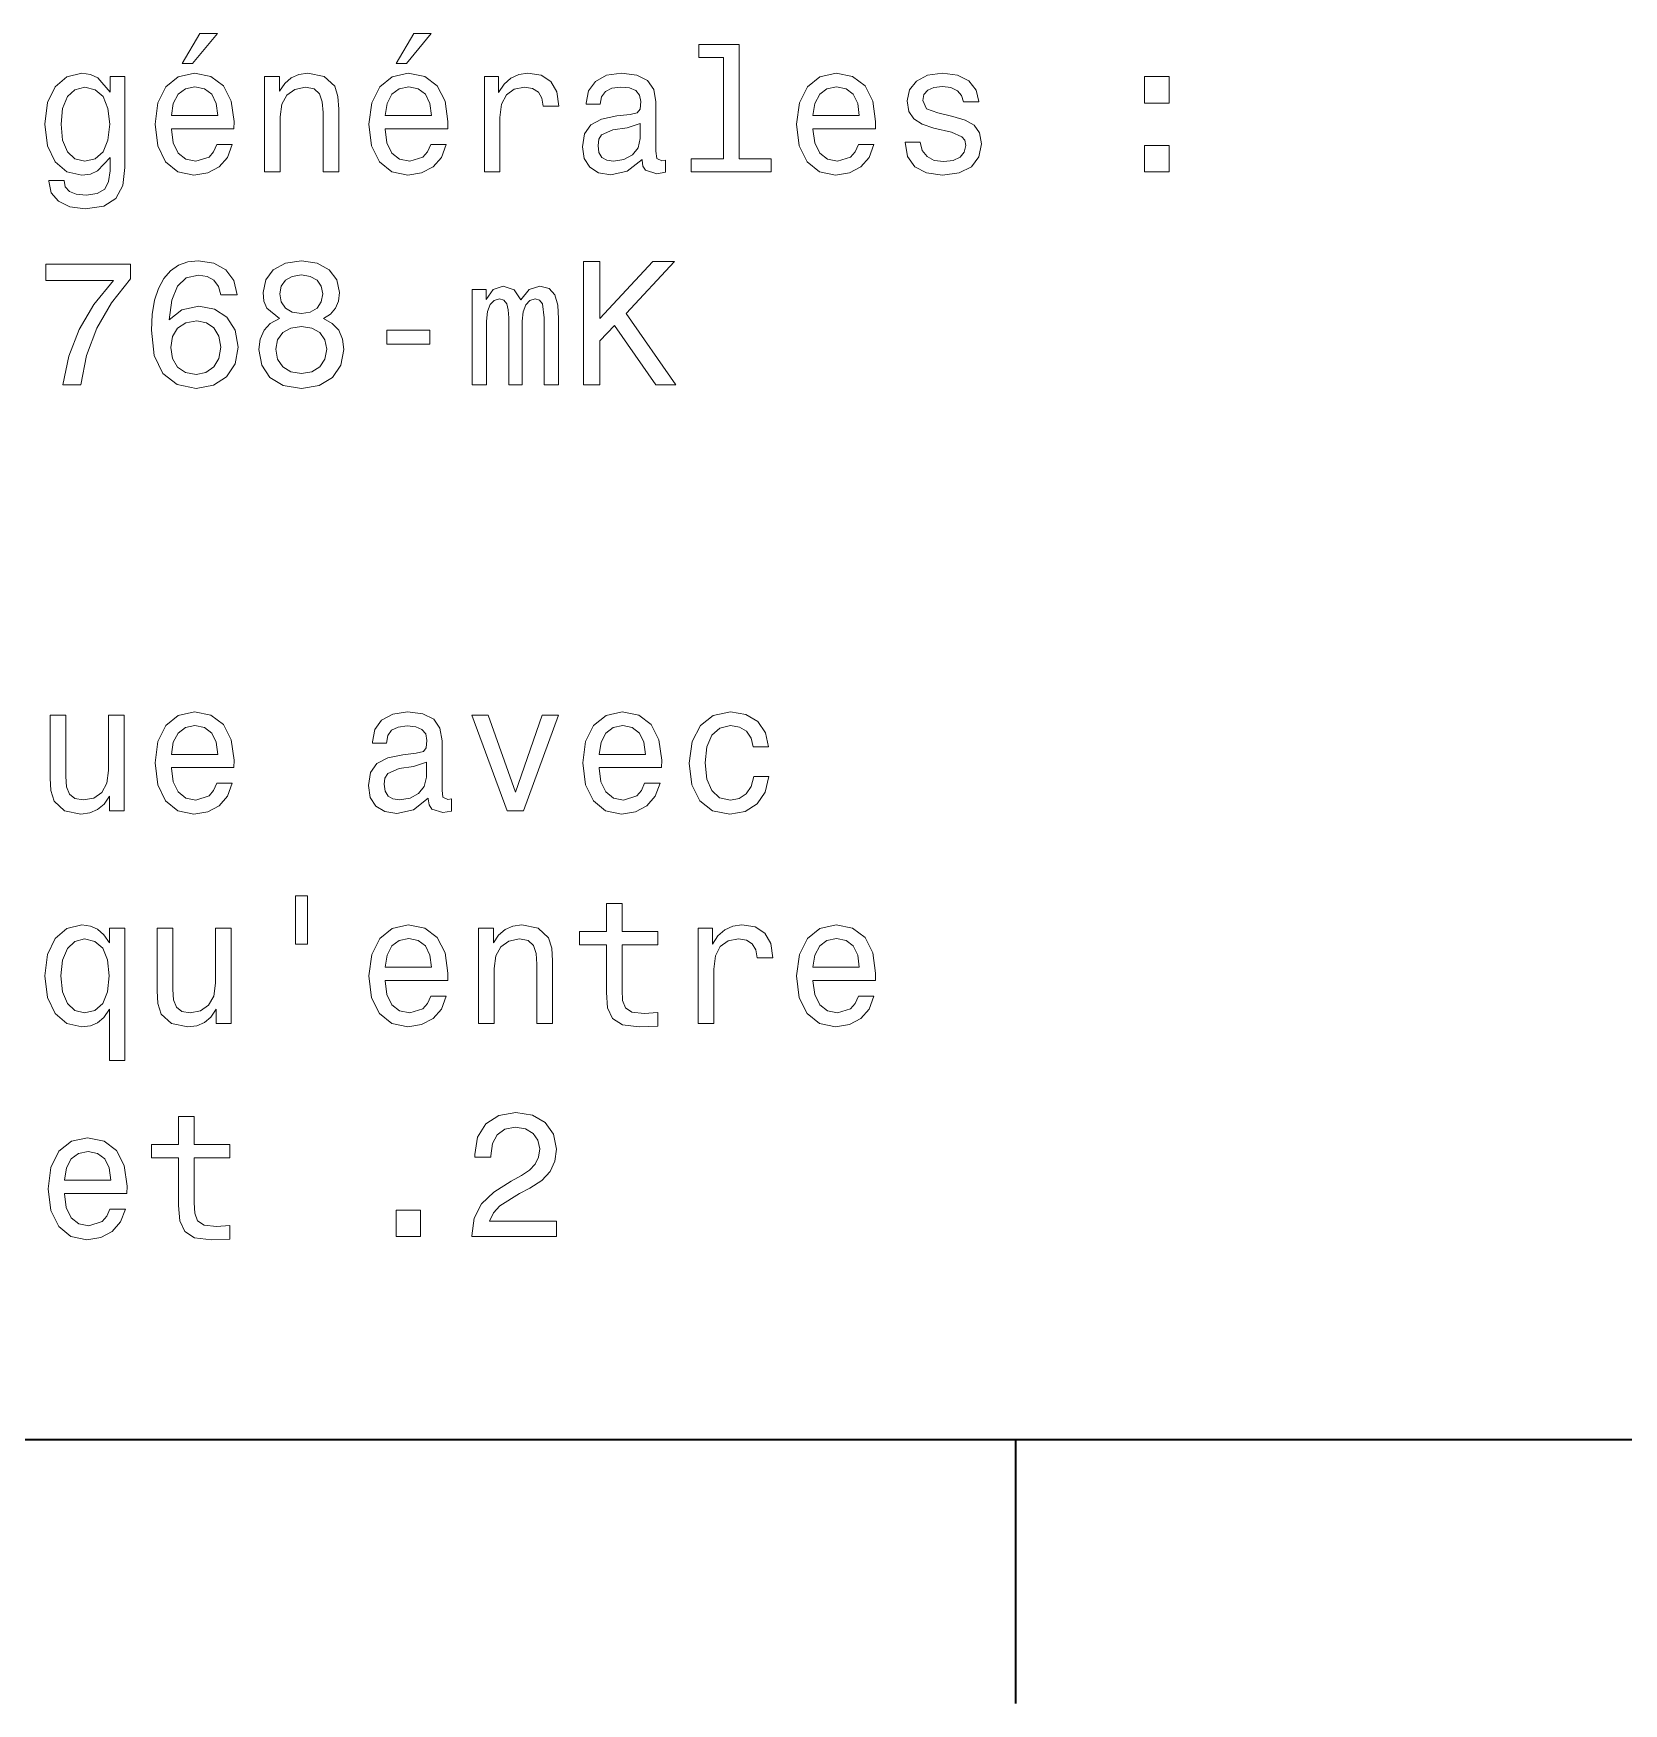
# Model space of a CAD drawing. Extents: x 0 to 297, y 0 to 210.
# Drawn here: x 46.42 to 91.56, y 2.5 to 49.93 of the extents above; entities that cross this region are included whole.
import ezdxf

# ---------------------------------------------------------------- set-up
doc = ezdxf.new("R2010")
doc.units = 0

msp = doc.modelspace()

# ---------------------------------------------------------------- linework, layer by layer
at = {"color": 7, "lineweight": 35}
msp.add_line((10, 10), (287, 10), dxfattribs=at)
at = {"color": 7, "lineweight": 35, "ltscale": 0.1875}
msp.add_line((74.300003, 10), (74.300003, 2.5), dxfattribs=at)
at = {"color": 7, "lineweight": 13}
for points in [[(50.641228, 49.075378), (50.938778, 49.075378), (51.639786, 49.932724), (51.14555, 49.932724)], [(56.713272, 49.075378), (57.010822, 49.075378), (57.71183, 49.932724), (57.217594, 49.932724)], [(66.007935, 49.246845), (66.007935, 46.372208), (65.095116, 46.372208), (65.095116, 45.999008), (67.359528, 45.999008), (67.359528, 46.372208), (66.451744, 46.372208), (66.451744, 49.620045), (65.311974, 49.620045), (65.311974, 49.246845)], [(49.017311, 46.120045), (49.017311, 48.707222), (48.593678, 48.707222), (48.593678, 48.268459), (48.245697, 48.666874), (48.033878, 48.767738), (47.796848, 48.803043), (47.368176, 48.702179), (47.03532, 48.419758), (46.818462, 47.965866), (46.742813, 47.355637), (46.818462, 46.740364), (47.03532, 46.286472), (47.368176, 45.999008), (47.796848, 45.903187), (48.038921, 45.938488), (48.240654, 46.029266), (48.593678, 46.412552), (48.593678, 46.029266), (48.553333, 45.726673), (48.442383, 45.509815), (48.230564, 45.383736), (47.912842, 45.338345), (47.635464, 45.368607), (47.438778, 45.444252), (47.322784, 45.575378), (47.287483, 45.751888), (46.858807, 45.751888), (46.858807, 45.731716), (46.92437, 45.408951), (47.126099, 45.166874), (47.448864, 45.010536), (47.887627, 44.955059), (48.412121, 45.030708), (48.760105, 45.242523), (48.956791, 45.61068)], [(47.201748, 47.355637), (47.247135, 47.804485), (47.383305, 48.137337), (47.595119, 48.334023), (47.877541, 48.404629), (48.175091, 48.334023), (48.396992, 48.137337), (48.533161, 47.804485), (48.583591, 47.355637), (48.533161, 46.896702), (48.396992, 46.568893), (48.175091, 46.367165), (47.877541, 46.301601), (47.595119, 46.367165), (47.383305, 46.568893), (47.247135, 46.901745)], [(50.333591, 47.224514), (52.108807, 47.224514), (52.11385, 47.431286), (52.033157, 48.011257), (51.811256, 48.444973), (51.458229, 48.707222), (50.989212, 48.803043), (50.530277, 48.702179), (50.17725, 48.419758), (49.950306, 47.960823), (49.869614, 47.355637), (49.945263, 46.735321), (50.172207, 46.281429), (50.520191, 45.999008), (50.974079, 45.903187), (51.367455, 45.96875), (51.69022, 46.140217), (51.92725, 46.412552), (52.063419, 46.775665), (51.624657, 46.775665), (51.533878, 46.573936), (51.402756, 46.422638), (51.029556, 46.301601), (50.742092, 46.357079), (50.525234, 46.533592), (50.384022, 46.821053), (50.333591, 47.209381)], [(50.333591, 47.59771), (50.389065, 47.945694), (50.525234, 48.2029), (50.732006, 48.359238), (51.004341, 48.414715), (51.271633, 48.359238), (51.478405, 48.2029), (51.604485, 47.945694), (51.649872, 47.59771)], [(52.981285, 45.999008), (53.425087, 45.999008), (53.425087, 47.562408), (53.470478, 47.920479), (53.61673, 48.182724), (53.843678, 48.344109), (54.146271, 48.404629), (54.388344, 48.354195), (54.539642, 48.218029), (54.615292, 47.991081), (54.640507, 47.688488), (54.640507, 45.999008), (55.084312, 45.999008), (55.084312, 47.779266), (55.064137, 48.137337), (54.973358, 48.434887), (54.675808, 48.707222), (54.211834, 48.803043), (53.954628, 48.767738), (53.73777, 48.671921), (53.55117, 48.510536), (53.404915, 48.293678), (53.404915, 48.707222), (52.981285, 48.707222)], [(56.405636, 47.224514), (58.180851, 47.224514), (58.185894, 47.431286), (58.105202, 48.011257), (57.883301, 48.444973), (57.530273, 48.707222), (57.061256, 48.803043), (56.602322, 48.702179), (56.249294, 48.419758), (56.02235, 47.960823), (55.941658, 47.355637), (56.017307, 46.735321), (56.244251, 46.281429), (56.592236, 45.999008), (57.046124, 45.903187), (57.439499, 45.96875), (57.762264, 46.140217), (57.999294, 46.412552), (58.135464, 46.775665), (57.696701, 46.775665), (57.605923, 46.573936), (57.4748, 46.422638), (57.101601, 46.301601), (56.814137, 46.357079), (56.597279, 46.533592), (56.456066, 46.821053), (56.405636, 47.209381)], [(56.405636, 47.59771), (56.461109, 47.945694), (56.597279, 48.2029), (56.80405, 48.359238), (57.076385, 48.414715), (57.343678, 48.359238), (57.550449, 48.2029), (57.676529, 47.945694), (57.721916, 47.59771)], [(59.219757, 45.999008), (59.663559, 45.999008), (59.663559, 47.547279), (59.70895, 47.920479), (59.845116, 48.187767), (60.067017, 48.349152), (60.364567, 48.404629), (60.586472, 48.369324), (60.752895, 48.268459), (60.85376, 48.096992), (60.889065, 47.865002), (61.33791, 47.865002), (61.277393, 48.273502), (61.110966, 48.56601), (60.833588, 48.742523), (60.455345, 48.803043), (60.198143, 48.762695), (59.976238, 48.661831), (59.779552, 48.490364), (59.623215, 48.258373), (59.623215, 48.707222), (59.219757, 48.707222)], [(63.698139, 46.352036), (63.698139, 46.336903), (63.723358, 46.165436), (63.799004, 46.044395), (64.11673, 45.948574), (64.363846, 45.988922), (64.363846, 46.33186), (64.257935, 46.31673), (64.11673, 46.382294), (64.091507, 46.584023), (64.091507, 47.986038), (64.030991, 48.344109), (63.854481, 48.596272), (63.546844, 48.747566), (63.113125, 48.803043), (62.689495, 48.742523), (62.376816, 48.571053), (62.18013, 48.303764), (62.114567, 47.950737), (62.114567, 47.920479), (62.512981, 47.920479), (62.548286, 48.132294), (62.659237, 48.283592), (62.840794, 48.374367), (63.097996, 48.409672), (63.345116, 48.384457), (63.521629, 48.308807), (63.627537, 48.177681), (63.662838, 47.996128), (63.642666, 47.784309), (63.561974, 47.678402), (63.360245, 47.627972), (62.982002, 47.587624), (62.548286, 47.496845), (62.240646, 47.335464), (62.059093, 47.083302), (62.003616, 46.710102), (62.05405, 46.377251), (62.210388, 46.130131), (62.462551, 45.973793), (62.810532, 45.918316), (63.279552, 46.024223)], [(68.549728, 47.224514), (70.324936, 47.224514), (70.329987, 47.431286), (70.24929, 48.011257), (70.02739, 48.444973), (69.674362, 48.707222), (69.205345, 48.803043), (68.746414, 48.702179), (68.393387, 48.419758), (68.166443, 47.960823), (68.085747, 47.355637), (68.161392, 46.735321), (68.388336, 46.281429), (68.736328, 45.999008), (69.190216, 45.903187), (69.583588, 45.96875), (69.906357, 46.140217), (70.143387, 46.412552), (70.279556, 46.775665), (69.84079, 46.775665), (69.750015, 46.573936), (69.618889, 46.422638), (69.245689, 46.301601), (68.958221, 46.357079), (68.741364, 46.533592), (68.600159, 46.821053), (68.549728, 47.209381)], [(68.549728, 47.59771), (68.605194, 47.945694), (68.741364, 48.2029), (68.948135, 48.359238), (69.220474, 48.414715), (69.487762, 48.359238), (69.694534, 48.2029), (69.820618, 47.945694), (69.866005, 47.59771)], [(72.523788, 47.577538), (72.095108, 47.678402), (71.77739, 47.794395), (71.671478, 48.031429), (71.701736, 48.197857), (71.807648, 48.318893), (71.979118, 48.394543), (72.226234, 48.424801), (72.463272, 48.394543), (72.649872, 48.303764), (72.770905, 48.167595), (72.821335, 47.986038), (73.255051, 47.986038), (73.255051, 47.996128), (73.179405, 48.323936), (72.972633, 48.581142), (72.649872, 48.742523), (72.226234, 48.803043), (71.797562, 48.742523), (71.484879, 48.576096), (71.288193, 48.328979), (71.227676, 48.0163), (71.273071, 47.713707), (71.414276, 47.501888), (71.646263, 47.350594), (71.984161, 47.244686), (72.478394, 47.12365), (72.780991, 46.997566), (72.861679, 46.896702), (72.891937, 46.745407), (72.846558, 46.558807), (72.725517, 46.417595), (72.528831, 46.326817), (72.266586, 46.296558), (71.989204, 46.326817), (71.787476, 46.432724), (71.651306, 46.604195), (71.595833, 46.841228), (71.16716, 46.841228), (71.237762, 46.437771), (71.444534, 46.145264), (71.772346, 45.96875), (72.226234, 45.903187), (72.700302, 45.96875), (73.048279, 46.145264), (73.260101, 46.427681), (73.335747, 46.795837), (73.280273, 47.11356), (73.123932, 47.330421), (72.86673, 47.47163)], [(77.965431, 47.95578), (78.661392, 47.95578), (78.661392, 48.707222), (77.965431, 48.707222)], [(63.647709, 46.947136), (63.587189, 46.684887), (63.425808, 46.483158), (63.183731, 46.352036), (62.886181, 46.306644), (62.694538, 46.33186), (62.558372, 46.412552), (62.472637, 46.553764), (62.447422, 46.75045), (62.467594, 46.926964), (62.548286, 47.053043), (62.871052, 47.194252), (63.279552, 47.254772), (63.647709, 47.375809)], [(77.965431, 45.999008), (78.661392, 45.999008), (78.661392, 46.75045), (77.965431, 46.75045)], [(47.252178, 39.952179), (47.761547, 39.952179), (47.927971, 40.784313), (48.220478, 41.56097), (48.634026, 42.28215), (49.173649, 42.957943), (49.173649, 43.37653), (46.773071, 43.37653), (46.773071, 42.917595), (48.689499, 42.917595), (48.134743, 42.236763), (47.716156, 41.525665), (47.423649, 40.76918)], [(52.199585, 42.509094), (52.103764, 42.917595), (51.881863, 43.220192), (51.538921, 43.411835), (51.095119, 43.477394), (50.797569, 43.442093), (50.540363, 43.346272), (50.313419, 43.18993), (50.121777, 42.968029), (49.970478, 42.690651), (49.859528, 42.352757), (49.788921, 41.954342), (49.768749, 41.505493), (49.849442, 40.789356), (50.096558, 40.269901), (50.494976, 39.957222), (51.039642, 39.851315), (51.528835, 39.942093), (51.902035, 40.179123), (52.144108, 40.552322), (52.229843, 41.026386), (52.144108, 41.505493), (51.912121, 41.87365), (51.55405, 42.105637), (51.110249, 42.186329), (50.631142, 42.085464), (50.273071, 41.798), (50.348721, 42.352757), (50.510105, 42.751171), (50.757221, 42.988201), (51.100163, 43.068893), (51.352322, 43.028549), (51.543964, 42.922642), (51.670048, 42.746128), (51.735607, 42.509094)], [(53.399872, 41.838345), (53.14267, 41.697136), (52.966156, 41.50045), (52.855206, 41.25333), (52.819901, 40.95578), (52.900593, 40.506935), (53.13258, 40.158951), (53.510822, 39.93705), (54.025234, 39.851315), (54.534599, 39.93705), (54.912842, 40.158951), (55.144829, 40.506935), (55.230564, 40.95578), (55.19022, 41.25333), (55.084312, 41.50045), (54.902756, 41.697136), (54.650593, 41.838345), (54.852322, 41.959385), (54.993534, 42.125809), (55.079266, 42.327538), (55.109528, 42.574657), (55.028835, 42.932728), (54.81702, 43.220192), (54.474079, 43.406792), (54.025234, 43.477394), (53.571342, 43.406792), (53.228401, 43.220192), (53.011543, 42.932728), (52.935894, 42.574657), (52.961113, 42.327538), (53.046848, 42.125809)], [(62.038918, 39.952179), (62.502895, 39.952179), (62.502895, 41.197857), (62.916439, 41.641659), (64.091507, 39.952179), (64.656357, 39.952179), (63.244251, 41.979557), (64.616013, 43.452179), (64.000732, 43.452179), (62.502895, 41.833302), (62.502895, 43.452179), (62.038918, 43.452179)], [(53.415001, 42.534313), (53.455349, 42.756214), (53.576385, 42.927685), (53.768028, 43.033592), (54.025234, 43.073936), (54.277393, 43.033592), (54.469036, 42.927685), (54.590073, 42.756214), (54.635464, 42.534313), (54.590073, 42.307365), (54.469036, 42.130852), (54.277393, 42.014858), (54.025234, 41.979557), (53.768028, 42.019901), (53.576385, 42.130852), (53.455349, 42.307365)], [(58.876816, 39.952179), (59.285316, 39.952179), (59.285316, 41.762699), (59.310535, 42.03503), (59.386181, 42.231716), (59.502174, 42.347713), (59.653473, 42.393101), (59.774509, 42.352757), (59.855202, 42.251892), (59.89555, 42.080421), (59.910679, 41.853477), (59.910679, 39.952179), (60.293964, 39.952179), (60.293964, 41.762699), (60.31918, 42.029987), (60.394829, 42.226673), (60.515865, 42.347713), (60.66716, 42.393101), (60.7882, 42.352757), (60.868893, 42.251892), (60.919323, 41.853477), (60.919323, 39.952179), (61.327824, 39.952179), (61.327824, 41.823215), (61.302608, 42.211544), (61.221916, 42.509094), (61.060535, 42.690651), (60.798286, 42.756214), (60.49065, 42.65535), (60.253616, 42.362843), (60.067017, 42.650307), (59.754337, 42.756214), (59.466873, 42.65535), (59.270187, 42.372929), (59.270187, 42.660393), (58.876816, 42.660393)], [(51.74065, 41.021343), (51.685177, 40.703621), (51.543964, 40.461544), (51.31702, 40.300163), (51.034599, 40.249729), (50.737049, 40.300163), (50.510105, 40.456501), (50.36385, 40.698578), (50.318462, 41.0163), (50.368893, 41.328979), (50.510105, 41.566013), (50.742092, 41.717308), (51.054771, 41.772785), (51.327106, 41.717308), (51.543964, 41.571056), (51.685177, 41.334023)], [(53.30405, 40.965866), (53.349442, 41.233158), (53.495693, 41.434887), (53.722641, 41.566013), (54.025234, 41.611401), (54.322784, 41.566013), (54.549728, 41.434887), (54.695984, 41.233158), (54.746414, 40.965866), (54.695984, 40.678402), (54.549728, 40.461544), (54.322784, 40.320335), (54.025234, 40.274944), (53.722641, 40.320335), (53.495693, 40.461544), (53.349442, 40.678402)], [(56.451023, 41.107079), (57.671486, 41.107079), (57.671486, 41.505493), (56.451023, 41.505493)], [(48.997135, 30.56673), (48.553333, 30.56673), (48.553333, 29.00333), (48.502899, 28.640217), (48.356647, 28.37797), (48.1297, 28.216585), (47.83215, 28.166153), (47.595119, 28.206499), (47.443821, 28.327538), (47.358086, 28.534309), (47.337914, 28.826817), (47.337914, 30.56673), (46.894112, 30.56673), (46.894112, 28.78647), (46.909241, 28.428402), (47.005062, 28.130852), (47.297569, 27.858517), (47.76659, 27.762695), (48.018749, 27.797998), (48.235611, 27.888777), (48.422207, 28.045116), (48.573505, 28.272062), (48.573505, 27.858517), (48.997135, 27.858517)], [(50.333591, 29.084021), (52.108807, 29.084021), (52.11385, 29.290792), (52.033157, 29.870764), (51.811256, 30.304482), (51.458229, 30.56673), (50.989212, 30.662552), (50.530277, 30.561687), (50.17725, 30.279266), (49.950306, 29.820332), (49.869614, 29.215145), (49.945263, 28.594828), (50.172207, 28.140938), (50.520191, 27.858517), (50.974079, 27.762695), (51.367455, 27.828257), (51.69022, 27.999727), (51.92725, 28.272062), (52.063419, 28.635174), (51.624657, 28.635174), (51.533878, 28.433445), (51.402756, 28.282148), (51.029556, 28.16111), (50.742092, 28.216585), (50.525234, 28.393099), (50.384022, 28.680563), (50.333591, 29.068892)], [(57.626095, 28.211542), (57.626095, 28.196413), (57.651314, 28.024942), (57.726959, 27.903906), (58.044685, 27.808084), (58.291801, 27.848431), (58.291801, 28.19137), (58.185894, 28.176241), (58.044685, 28.241802), (58.019466, 28.443531), (58.019466, 29.845549), (57.95895, 30.203617), (57.782436, 30.455778), (57.4748, 30.607075), (57.04108, 30.662552), (56.617451, 30.602032), (56.304771, 30.430563), (56.108086, 30.163271), (56.042522, 29.810246), (56.042522, 29.779987), (56.440937, 29.779987), (56.476242, 29.991802), (56.587193, 30.143099), (56.768749, 30.233877), (57.025951, 30.26918), (57.273071, 30.243963), (57.449585, 30.168316), (57.555492, 30.037191), (57.590794, 29.855635), (57.570621, 29.64382), (57.489929, 29.537912), (57.2882, 29.48748), (56.909958, 29.447134), (56.476242, 29.356356), (56.168602, 29.194973), (55.987049, 28.94281), (55.931572, 28.569613), (55.982006, 28.236759), (56.138344, 27.989641), (56.390507, 27.8333), (56.738487, 27.777824), (57.207508, 27.883734)], [(59.865288, 27.858517), (60.334309, 27.858517), (61.322781, 30.56673), (60.86385, 30.56673), (60.102322, 28.383013), (59.325665, 30.56673), (58.861687, 30.56673)], [(62.47768, 29.084021), (64.252899, 29.084021), (64.257935, 29.290792), (64.177246, 29.870764), (63.955345, 30.304482), (63.602318, 30.56673), (63.133301, 30.662552), (62.674366, 30.561687), (62.321339, 30.279266), (62.094395, 29.820332), (62.013702, 29.215145), (62.089352, 28.594828), (62.316296, 28.140938), (62.66428, 27.858517), (63.118168, 27.762695), (63.511543, 27.828257), (63.834309, 27.999727), (64.071335, 28.272062), (64.207504, 28.635174), (63.768745, 28.635174), (63.677967, 28.433445), (63.546844, 28.282148), (63.173645, 28.16111), (62.886181, 28.216585), (62.669323, 28.393099), (62.528111, 28.680563), (62.47768, 29.068892)], [(66.850159, 29.669035), (67.288918, 29.669035), (67.198135, 30.072495), (66.981277, 30.390217), (66.643387, 30.586903), (66.20462, 30.662552), (65.720474, 30.561687), (65.352318, 30.279266), (65.120331, 29.820332), (65.039642, 29.205059), (65.115288, 28.594828), (65.342232, 28.140938), (65.700302, 27.858517), (66.189499, 27.762695), (66.623215, 27.838345), (66.961105, 28.050159), (67.1931, 28.383013), (67.293961, 28.826817), (66.870331, 28.826817), (66.794678, 28.544395), (66.653473, 28.332581), (66.451744, 28.201456), (66.20462, 28.16111), (65.896988, 28.226673), (65.675087, 28.428402), (65.538918, 28.75621), (65.49353, 29.220188), (65.538918, 29.674078), (65.68013, 30.001888), (65.907074, 30.203617), (66.20462, 30.274223), (66.466873, 30.228834), (66.663559, 30.112839), (66.794678, 29.921196)], [(50.333591, 29.45722), (50.389065, 29.805202), (50.525234, 30.062407), (50.732006, 30.218746), (51.004341, 30.274223), (51.271633, 30.218746), (51.478405, 30.062407), (51.604485, 29.805202), (51.649872, 29.45722)], [(62.47768, 29.45722), (62.533154, 29.805202), (62.669323, 30.062407), (62.876095, 30.218746), (63.14843, 30.274223), (63.415722, 30.218746), (63.622494, 30.062407), (63.748573, 29.805202), (63.793961, 29.45722)], [(57.575665, 28.806644), (57.515144, 28.544395), (57.353764, 28.342667), (57.111687, 28.211542), (56.814137, 28.166153), (56.622494, 28.19137), (56.486328, 28.272062), (56.400593, 28.413271), (56.375378, 28.609957), (56.39555, 28.78647), (56.476242, 28.912552), (56.799007, 29.053762), (57.207508, 29.114281), (57.575665, 29.235317)], [(53.858807, 25.437769), (53.858807, 24.06601), (54.196701, 24.06601), (54.196701, 25.437769)], [(62.684452, 24.05088), (62.684452, 22.694252), (62.71471, 22.255491), (62.855923, 21.952898), (63.138344, 21.776384), (63.617451, 21.715866), (64.141945, 21.741083), (64.141945, 22.124367), (63.758659, 22.094109), (63.410675, 22.134455), (63.224079, 22.260534), (63.143387, 22.472351), (63.128258, 22.769901), (63.128258, 24.05088), (64.141945, 24.05088), (64.141945, 24.429123), (63.128258, 24.429123), (63.128258, 25.220909), (62.684452, 25.220909), (62.684452, 24.429123), (61.917881, 24.429123), (61.917881, 24.05088)], [(48.573505, 24.101313), (48.417164, 24.328259), (48.240654, 24.489641), (48.033878, 24.58042), (47.796848, 24.615723), (47.368176, 24.514858), (47.03532, 24.232437), (46.818462, 23.778545), (46.742813, 23.168316), (46.818462, 22.553041), (47.03532, 22.099152), (47.368176, 21.811687), (47.796848, 21.715866), (48.033878, 21.746126), (48.235611, 21.83186), (48.412121, 21.988201), (48.573505, 22.225233), (48.573505, 20.762695), (49.017311, 20.762695), (49.017311, 24.519901), (48.573505, 24.519901)], [(47.196705, 23.168316), (47.242092, 23.617163), (47.383305, 23.944973), (47.595119, 24.146702), (47.872498, 24.217308), (48.165005, 24.146702), (48.386906, 23.950016), (48.518028, 23.622206), (48.568462, 23.168316), (48.518028, 22.709381), (48.386906, 22.381573), (48.165005, 22.179844), (47.872498, 22.114281), (47.595119, 22.179844), (47.383305, 22.381573), (47.242092, 22.714426)], [(52.033157, 24.519901), (51.589355, 24.519901), (51.589355, 22.956501), (51.538921, 22.593388), (51.39267, 22.331141), (51.165722, 22.169756), (50.868172, 22.119324), (50.631142, 22.15967), (50.479843, 22.280708), (50.394108, 22.48748), (50.373936, 22.779987), (50.373936, 24.519901), (49.930134, 24.519901), (49.930134, 22.739641), (49.945263, 22.381573), (50.041084, 22.084023), (50.333591, 21.811687), (50.802612, 21.715866), (51.054771, 21.751169), (51.271633, 21.841948), (51.458229, 21.998287), (51.609528, 22.225233), (51.609528, 21.811687), (52.033157, 21.811687)], [(56.405636, 23.037191), (58.180851, 23.037191), (58.185894, 23.243963), (58.105202, 23.823935), (57.883301, 24.257652), (57.530273, 24.519901), (57.061256, 24.615723), (56.602322, 24.514858), (56.249294, 24.232437), (56.02235, 23.773502), (55.941658, 23.168316), (56.017307, 22.547998), (56.244251, 22.094109), (56.592236, 21.811687), (57.046124, 21.715866), (57.439499, 21.781427), (57.762264, 21.952898), (57.999294, 22.225233), (58.135464, 22.588345), (57.696701, 22.588345), (57.605923, 22.386616), (57.4748, 22.235319), (57.101601, 22.114281), (56.814137, 22.169756), (56.597279, 22.34627), (56.456066, 22.633734), (56.405636, 23.022062)], [(56.405636, 23.410391), (56.461109, 23.758373), (56.597279, 24.015577), (56.80405, 24.171917), (57.076385, 24.227394), (57.343678, 24.171917), (57.550449, 24.015577), (57.676529, 23.758373), (57.721916, 23.410391)], [(59.053329, 21.811687), (59.497131, 21.811687), (59.497131, 23.375088), (59.542522, 23.733158), (59.688774, 23.995405), (59.915722, 24.156788), (60.218315, 24.217308), (60.460388, 24.166874), (60.611687, 24.030708), (60.687336, 23.803762), (60.712551, 23.501169), (60.712551, 21.811687), (61.156357, 21.811687), (61.156357, 23.591948), (61.136181, 23.950016), (61.045403, 24.247566), (60.747852, 24.519901), (60.283878, 24.615723), (60.026672, 24.58042), (59.809814, 24.484598), (59.623215, 24.323215), (59.476959, 24.106356), (59.476959, 24.519901), (59.053329, 24.519901)], [(65.291801, 21.811687), (65.735603, 21.811687), (65.735603, 23.359959), (65.780991, 23.733158), (65.91716, 24.000448), (66.139061, 24.161831), (66.436615, 24.217308), (66.658516, 24.182005), (66.824936, 24.081141), (66.925804, 23.90967), (66.961105, 23.677681), (67.409958, 23.677681), (67.349442, 24.086184), (67.183014, 24.378691), (66.905632, 24.555202), (66.52739, 24.615723), (66.270187, 24.575377), (66.048279, 24.474512), (65.851593, 24.303041), (65.695259, 24.071053), (65.695259, 24.519901), (65.291801, 24.519901)], [(68.549728, 23.037191), (70.324936, 23.037191), (70.329987, 23.243963), (70.24929, 23.823935), (70.02739, 24.257652), (69.674362, 24.519901), (69.205345, 24.615723), (68.746414, 24.514858), (68.393387, 24.232437), (68.166443, 23.773502), (68.085747, 23.168316), (68.161392, 22.547998), (68.388336, 22.094109), (68.736328, 21.811687), (69.190216, 21.715866), (69.583588, 21.781427), (69.906357, 21.952898), (70.143387, 22.225233), (70.279556, 22.588345), (69.84079, 22.588345), (69.750015, 22.386616), (69.618889, 22.235319), (69.245689, 22.114281), (68.958221, 22.169756), (68.741364, 22.34627), (68.600159, 22.633734), (68.549728, 23.022062)], [(68.549728, 23.410391), (68.605194, 23.758373), (68.741364, 24.015577), (68.948135, 24.171917), (69.220474, 24.227394), (69.487762, 24.171917), (69.694534, 24.015577), (69.820618, 23.758373), (69.866005, 23.410391)], [(50.540363, 18.004051), (50.540363, 16.647423), (50.570621, 16.208662), (50.711834, 15.906069), (50.994255, 15.729556), (51.473362, 15.669037), (51.997856, 15.694253), (51.997856, 16.077538), (51.614571, 16.047279), (51.266586, 16.087626), (51.07999, 16.213705), (50.999298, 16.425522), (50.984169, 16.723072), (50.984169, 18.004051), (51.997856, 18.004051), (51.997856, 18.382294), (50.984169, 18.382294), (50.984169, 19.17408), (50.540363, 19.17408), (50.540363, 18.382294), (49.773792, 18.382294), (49.773792, 18.004051)], [(58.86673, 15.764858), (61.27235, 15.764858), (61.27235, 16.198576), (59.371052, 16.198576), (59.476959, 16.435608), (59.658516, 16.632294), (60.218315, 16.990362), (60.515865, 17.141659), (60.848717, 17.358519), (61.085751, 17.61068), (61.221916, 17.90823), (61.27235, 18.246126), (61.186615, 18.669758), (60.949581, 19.002611), (60.586472, 19.214426), (60.117451, 19.290073), (59.633301, 19.20434), (59.265144, 18.967308), (59.028114, 18.589066), (58.947422, 18.089787), (58.947422, 18.01918), (59.406357, 18.01918), (59.406357, 18.059526), (59.451744, 18.402466), (59.58791, 18.654629), (59.804771, 18.816011), (60.092236, 18.871487), (60.384743, 18.821054), (60.601601, 18.694973), (60.742809, 18.498287), (60.793243, 18.251169), (60.757938, 18.01918), (60.662117, 17.822495), (60.500736, 17.651026), (60.278831, 17.499729), (59.981281, 17.338345), (59.487045, 17.025665), (59.139065, 16.692812), (58.932293, 16.289354), (58.86673, 15.779988)], [(47.297569, 16.990362), (49.072784, 16.990362), (49.077827, 17.197134), (48.997135, 17.777105), (48.775234, 18.210823), (48.422207, 18.473072), (47.95319, 18.568893), (47.494255, 18.468029), (47.141228, 18.185608), (46.914284, 17.726673), (46.833591, 17.121487), (46.909241, 16.501169), (47.136185, 16.047279), (47.484169, 15.764858), (47.938057, 15.669037), (48.331432, 15.734599), (48.654198, 15.906069), (48.891228, 16.178404), (49.027397, 16.541515), (48.588634, 16.541515), (48.497856, 16.339787), (48.366734, 16.18849), (47.993534, 16.067451), (47.70607, 16.122927), (47.489212, 16.29944), (47.348, 16.586905), (47.297569, 16.975233)], [(47.297569, 17.363562), (47.353043, 17.711544), (47.489212, 17.968748), (47.695984, 18.125088), (47.968319, 18.180565), (48.235611, 18.125088), (48.442383, 17.968748), (48.568462, 17.711544), (48.61385, 17.363562)], [(56.713272, 15.764858), (57.409237, 15.764858), (57.409237, 16.516298), (56.713272, 16.516298)]]:
    msp.add_lwpolyline(points, close=True, dxfattribs=at)

doc.saveas('drawing.dxf')
